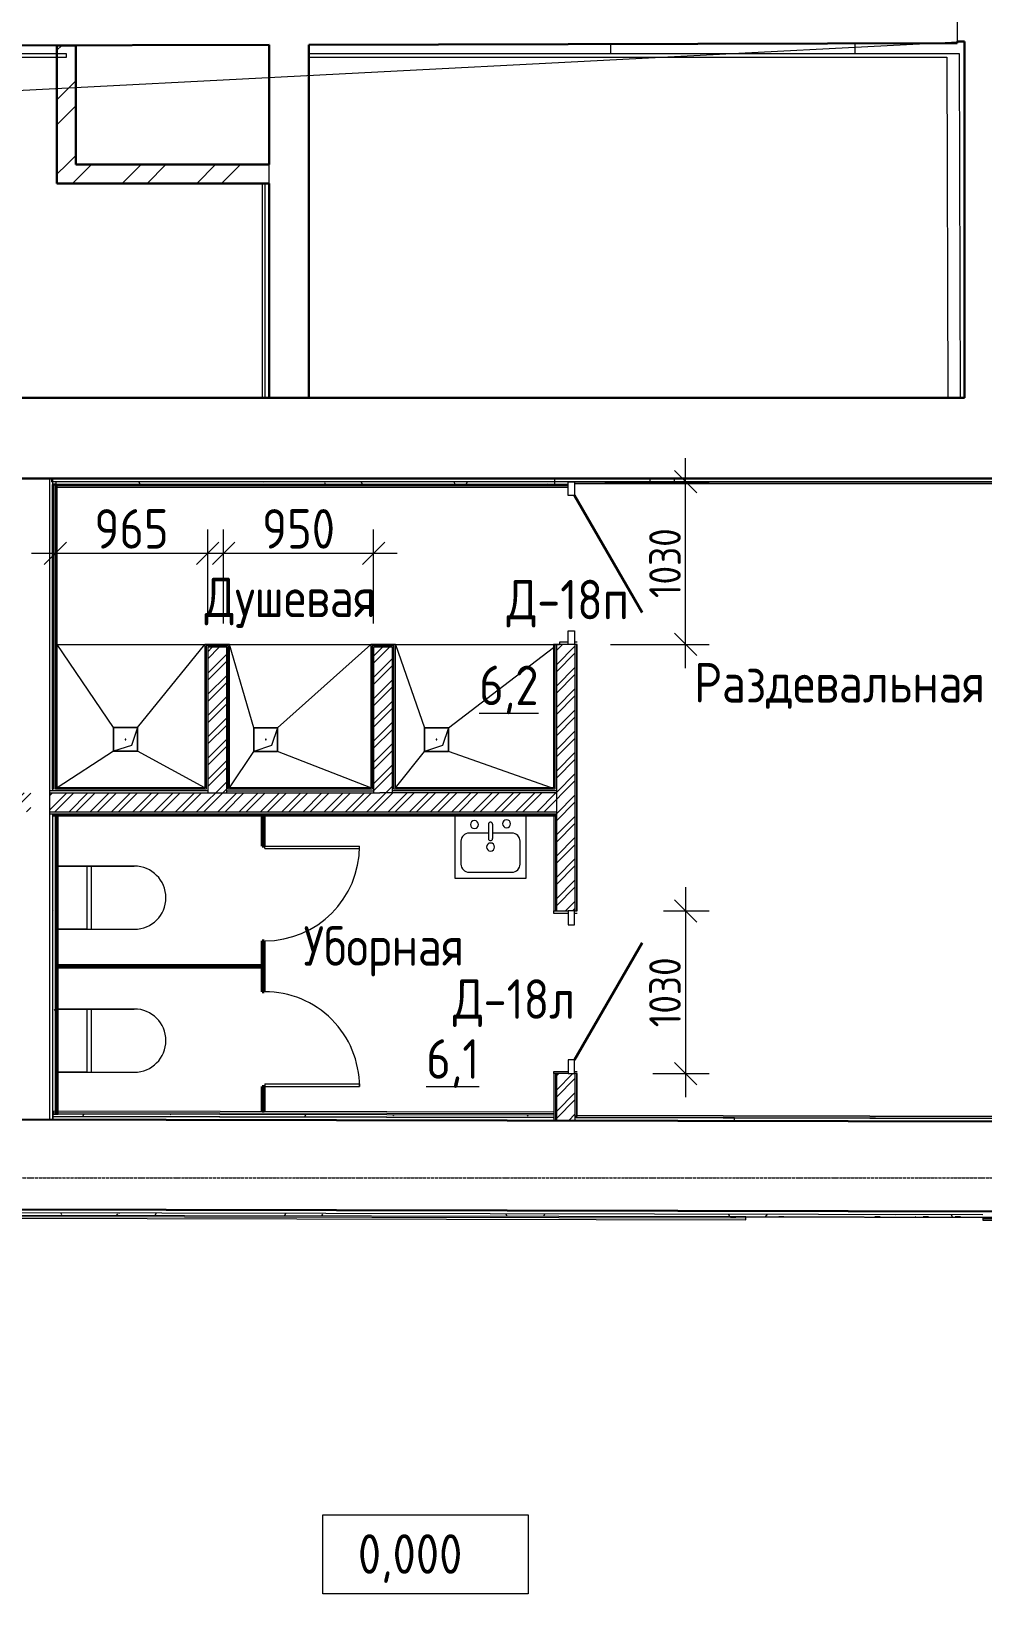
# Model space of a CAD drawing. Header units: millimetres. Extents: x -11345 to 411485, y -9810 to 73012.
# Drawn here: x 56379 to 62404, y 10311 to 20207 of the extents above; entities that cross this region are included whole.
import ezdxf

# ---------------------------------------------------------------- set-up
doc = ezdxf.new("R2010")
doc.units = ezdxf.units.MM
doc.linetypes.add('ADSK_Линия сетки', pattern=[25, 20, -2.5, 0, -2.5])
for name, color, linetype, lineweight in [('Аннотация', 7, 'Continuous', 18), ('Двери', 7, 'Continuous', 9), ('Двери открывание', 7, 'Continuous', 9), ('Марки дверей', 7, 'Continuous', 20), ('Марки помещений', 7, 'Continuous', 20), ('Обобщенные модели', 7, 'Continuous', 18), ('Оси', 253, 'Continuous', 9), ('Отметки', 7, 'Continuous', 9), ('Перекрытие', 7, 'Continuous', 9), ('Размеры', 7, 'Continuous', 5), ('Сантехника', 7, 'Continuous', 18), ('Стены внутренние', 7, 'Continuous', 18), ('Стены несущие', 7, 'Continuous', 30), ('Стены отделка', 7, 'Continuous', 30), ('Стены перегородки', 7, 'Continuous', 30), ('Стены штриховка', 7, 'Continuous', 9)]:
    doc.layers.add(name, color=color, linetype=linetype, lineweight=lineweight)
doc.layers.add('Линии', color=7, linetype='Continuous', lineweight=9, true_color=0x00a600)
doc.styles.add('GOST Common_2', font='GOST_Common.ttf', dxfattribs={"width": 0.9, "height": 250})
doc.styles.add('GOST Common_3', font='GOST_Common.ttf', dxfattribs={"width": 0.9, "height": 250})
doc.styles.add('GOST Common_7', font='GOST_Common.ttf', dxfattribs={"width": 0.9, "height": 200})
doc.dimstyles.new('ADSK_Основной_2_5_мм_Округление_до_1_мм', dxfattribs={"dimscale": 304.8, "dimtxt": 250, "dimasz": 0.463911, "dimexe": 0.492126, "dimexo": 0.492126, "dimgap": 0.098425, "dimtad": 1, "dimdec": 0, "dimdsep": 46, "dimtxsty": 'GOST Common_3', "dimblk1": 'OBLIQUE', "dimblk2": 'OBLIQUE', "dimsah": 1, "dimcen": 0.09, "dimdle": 0.492126, "dimazin": 2, "dimtfac": 1, "dimtdec": 0, "dimtix": 1, "dimtmove": 0, "dimatfit": 3, "dimfxl": 1, "dimtvp": 1, "dimtolj": 1, "dimtzin": 0, "dimlwd": 20, "dimlwe": 20, "dimarcsym": 2})
doc.dimstyles.new('ADSK_Основной_2_мм', dxfattribs={"dimscale": 304.8, "dimtxt": 201.142999, "dimasz": 0.463911, "dimexe": 0.492126, "dimexo": 0.492126, "dimgap": 0.098425, "dimtad": 1, "dimrnd": 0.01, "dimdsep": 46, "dimtxsty": 'GOST Common_7', "dimblk1": 'OBLIQUE', "dimblk2": 'OBLIQUE', "dimsah": 1, "dimcen": 0.09, "dimdle": 0.492126, "dimazin": 2, "dimtfac": 1, "dimtdec": 4, "dimtix": 1, "dimtmove": 0, "dimatfit": 3, "dimfxl": 1, "dimtvp": 1, "dimtolj": 1, "dimtzin": 0, "dimlwd": 20, "dimlwe": 20, "dimarcsym": 2})
pattern_1 = [(0, (32053.86, 0), (406.4, 101.6), [33.528, -271.272, 33.528, -271.272, -1625.6]), (0, (32053.86, 0), (406.4, 101.6), [-609.6, 33.528, -576.072, 33.528, -271.272, -711.2]), (0, (32053.86, 0), (406.4, 101.6), [-1524, 33.528, -169.672, 33.528, -474.472]), (120, (32206.26, 50.8), (-291.18818, 301.15272), [33.528, -271.272, 33.528, -271.272, -1625.6]), (120, (32206.26, 50.8), (-291.18818, 301.15272), [-609.6, 33.528, -576.072, 33.528, -271.272, -711.2]), (120, (32206.26, 50.8), (-291.18818, 301.15272), [-1524, 33.528, -169.672, 33.528, -474.472]), (240, (32257.06, 254), (-115.21182, -402.75272), [33.528, -271.272, 33.528, -271.272, -1625.6]), (240, (32257.06, 254), (-115.21182, -402.75272), [-609.6, 33.528, -576.072, 33.528, -271.272, -711.2]), (240, (32257.06, 254), (-115.21182, -402.75272), [-1524, 33.528, -169.672, 33.528, -474.472])]
pattern_2 = [(45, (32053.86, 0), (-235.7317, 235.7317), []), (45, (32211.02, 0), (-235.7317, 235.7317), [])]

# ---------------------------------------------------------------- blocks, each defined once
blk = doc.blocks.new('GM_Отверстие прямоугольное _в плите_ - Отверстие-1400855-План 1-го этажа')
at = {"layer": 'Обобщенные модели'}
for p, q in [((-75, -75), (-75, 75)), ((-75, 75), (75, 75)), ((75, 75), (-75, 75)), ((-75, 75), (-75, -75)), ((-75, -75), (-37.5, 37.5)), ((-37.5, 37.5), (75, 75)), ((75, 75), (75, -75)), ((75, -75), (75, 75)), ((75, -75), (-75, -75)), ((-75, -75), (75, -75))]:
    blk.add_line(p, q, dxfattribs=at)
for start, end in [(360, 180), (180, 360), (60, 165), (300, 360), (195, 270)]:
    blk.add_arc((0, 0), 2.5, start, end, dxfattribs=at)
blk = doc.blocks.new('131_Сантехническая перегородка_Дверь - СД-2-3905253-План 1-го этажа')
at = {"layer": 'Двери'}
for p, q in [((739, -8), (755, -8)), ((739, -8), (739, -608)), ((755, -8), (755, -608)), ((739, -608), (755, -608))]:
    blk.add_line(p, q, dxfattribs=at)
at = {"layer": 'Двери открывание'}
blk.add_arc((755, -8), 600, 180, 270, dxfattribs=at)
at = {"layer": 'Обобщенные модели', "lineweight": 40}
for p, q in [((155, 8), (0, 8)), ((0, 8), (0, -4)), ((155, -4), (155, 8)), ((755, 8), (755, -4)), ((0, -4), (155, -4))]:
    blk.add_line(p, q, dxfattribs=at)
blk.add_lwpolyline([(755, -4), (947.8, -4), (947.8, 8), (755, 8)], dxfattribs=at)
blk = doc.blocks.new('131_Сантехническая перегородка - СП-4-3858233-План 1-го этажа')
at = {"layer": 'Обобщенные модели', "lineweight": 40}
for p, q in [((1300, 8), (0, 8)), ((0, 8), (0, -4)), ((1300, -4), (1300, 8)), ((0, -4), (1300, -4))]:
    blk.add_line(p, q, dxfattribs=at)
blk = doc.blocks.new('АС_Дверь_Однопольная_Алюминиевая - 1030х2200 алюм ост с мат_плёнкой Д18п-3421869-План 1-го этажа')
at = {"layer": 'Двери'}
for p, q in [((-390, -17.5), (-303, -17.5)), ((-390, -57.5), (-390, -17.5)), ((-303, -57.5), (-390, -57.5)), ((-303, -17.5), (-303, -57.5)), ((553, -17.5), (640, -17.5)), ((553, -57.5), (553, -17.5)), ((640, -57.5), (553, -57.5)), ((640, -17.5), (640, -57.5))]:
    blk.add_line(p, q, dxfattribs=at)
at = {"layer": 'Двери', "lineweight": 30}
blk.add_line((553, -57.5), (-188.3, -485.5), dxfattribs=at)
blk = doc.blocks.new('АС_Дверь_Однопольная_Алюминиевая - 1030х2200 алюм ост с мат_плёнкой Д18л-3421863-План 1-го этажа')
at = {"layer": 'Двери'}
for p, q in [((-303, -17.5), (-390, -17.5)), ((-390, -17.5), (-390, -57.5)), ((-390, -57.5), (-303, -57.5)), ((-303, -57.5), (-303, -17.5)), ((640, -17.5), (553, -17.5)), ((553, -17.5), (553, -57.5)), ((553, -57.5), (640, -57.5)), ((640, -57.5), (640, -17.5))]:
    blk.add_line(p, q, dxfattribs=at)
at = {"layer": 'Двери', "lineweight": 30}
blk.add_line((-303, -57.5), (438.3, -485.5), dxfattribs=at)
blk = doc.blocks.new('131_Сантехническая перегородка_Дверь - СД-1-3905254-План 1-го этажа')
at = {"layer": 'Двери'}
for p, q in [((171, -8), (155, -8)), ((155, -8), (155, -608)), ((171, -8), (171, -608)), ((171, -608), (155, -608))]:
    blk.add_line(p, q, dxfattribs=at)
at = {"layer": 'Двери открывание'}
blk.add_arc((155, -8), 600, 270, 0, dxfattribs=at)
at = {"layer": 'Обобщенные модели', "lineweight": 40}
for p, q in [((155, 8), (0, 8)), ((0, 8), (0, -4)), ((155, -4), (155, 8)), ((910, 8), (755, 8)), ((755, 8), (755, -4)), ((910, -4), (910, 8)), ((0, -4), (155, -4)), ((755, -4), (910, -4))]:
    blk.add_line(p, q, dxfattribs=at)
blk = doc.blocks.new('Sink - Kitchen _11_ - 450 x 400mm-V12-План 1-го этажа')
at = {"layer": 'Сантехника'}
for p, q in [((-209.3, 198.4), (-209.3, -197.7)), ((-209.3, 198.4), (-209.3, -197.7)), ((240.7, -197.7), (240.7, 198.4)), ((240.7, -197.7), (240.7, 198.4)), ((3, 145.2), (3, 53.1)), ((28.4, 145.2), (28.4, 53.1)), ((-171.2, 37.2), (-171.2, -108.8)), ((3, 88), (-120.4, 88)), ((151.8, 88), (28.4, 88)), ((202.6, -108.8), (202.6, 37.2)), ((-209.3, -197.7), (240.7, -197.7)), ((-209.3, -197.7), (240.7, -197.7)), ((-120.4, -159.6), (151.8, -159.6))]:
    blk.add_line(p, q, dxfattribs=at)
for centre, radius, start, end in [((-85.9, 142.1), 25.4, 360, 180), ((-85.9, 142.1), 25.4, 180, 0), ((15.7, 145.2), 12.7, 360, 180), ((117.3, 147.3), 25.4, 360, 180), ((117.3, 147.3), 25.4, 180, 0), ((-120.4, 37.2), 50.8, 90, 180), ((15.7, 0), 25.4, 360, 180), ((15.7, 0), 25.4, 180, 0), ((15.7, 53.1), 12.7, 180, 0), ((151.8, 37.2), 50.8, 360, 90), ((-120.4, -108.8), 50.8, 180, 270), ((151.8, -108.8), 50.8, 270, 0)]:
    blk.add_arc(centre, radius, start, end, dxfattribs=at)
blk = doc.blocks.new('SND_2D_Унитаз1 - 700x400-V13-План 1-го этажа')
at = {"layer": 'Сантехника'}
for p, q in [((-200, 162), (-200, -320)), ((-200, -20), (-200, 162)), ((200, -320), (200, 162)), ((200, 162), (200, -20)), ((-200, -20), (-200, -320)), ((200, -20), (-200, -20)), ((-200, -50), (200, -50)), ((200, -20), (200, -320))]:
    blk.add_line(p, q, dxfattribs=at)
blk.add_arc((0, -320), 200, 180, 360, dxfattribs=at)
blk.add_arc((0, -320), 200, 180, 360, dxfattribs=at)
blk = doc.blocks.new('Высотные отметки - Рамка-12095-План 1-го этажа')
at = {"layer": 'Аннотация', "lineweight": 20}
for p, q in [((-6.5, 0), (-6.5, 5)), ((-6.5, 5), (6.5, 5)), ((6.5, 5), (6.5, 0)), ((6.5, 0), (-6.5, 0))]:
    blk.add_line(p, q, dxfattribs=at)
blk = doc.blocks.new('_Oblique')
at = {"color": 0, "linetype": 'ByBlock', "lineweight": -2}
blk.add_line((-0.5, -0.5), (0.5, 0.5), dxfattribs=at)
blk = doc.blocks.new('DIMBLOCK61-План 1-го этажа')
at = {"layer": 'Defpoints', "color": 0, "transparency": 16777216}
for p in [(60233.4, 14635.4), (60165.6, 13605.4), (60521.8, 13605.4)]:
    blk.add_point(p, dxfattribs=at)
at = {"layer": 'Размеры', "color": 0, "transparency": 16777216}
for p, q in [((60521.8, 14785.4), (60521.8, 13455.4)), ((60383.4, 14635.4), (60671.8, 14635.4)), ((60315.6, 13605.4), (60671.8, 13605.4))]:
    blk.add_line(p, q, dxfattribs=at)
at = {"layer": 'Размеры', "color": 0, "transparency": 16777216, "xscale": 141.4, "yscale": 141.4, "zscale": 141.4}
for p, rotation in [((60521.8, 14635.4), 90), ((60521.8, 13605.4), 270)]:
    blk.add_blockref('_Oblique', p, dxfattribs=dict(at, rotation=rotation))
at = {"layer": 'Размеры', "color": 0, "lineweight": 20, "transparency": 16777216, "insert": (60391.8, 14120.4), "char_height": 200, "width": 560.473, "attachment_point": 5, "rotation": 90, "style": 'GOST Common_7'}
blk.add_mtext('\\A1;1030', dxfattribs=at)
blk = doc.blocks.new('DIMBLOCK62-План 1-го этажа')
at = {"layer": 'Defpoints', "color": 0, "transparency": 16777216}
for p in [(59861.9, 17353.5), (60521.8, 17353.5), (59895.8, 16323.5)]:
    blk.add_point(p, dxfattribs=at)
at = {"layer": 'Размеры', "color": 0, "transparency": 16777216}
for p, q in [((60521.8, 16173.5), (60521.8, 17503.5)), ((60011.9, 17353.5), (60671.8, 17353.5)), ((60045.8, 16323.5), (60671.8, 16323.5))]:
    blk.add_line(p, q, dxfattribs=at)
at = {"layer": 'Размеры', "color": 0, "transparency": 16777216, "xscale": 141.4, "yscale": 141.4, "zscale": 141.4}
for p, rotation in [((60521.8, 17353.5), 90), ((60521.8, 16323.5), 270)]:
    blk.add_blockref('_Oblique', p, dxfattribs=dict(at, rotation=rotation))
at = {"layer": 'Размеры', "color": 0, "lineweight": 20, "transparency": 16777216, "insert": (60391.8, 16838.5), "char_height": 200, "width": 560.473, "attachment_point": 5, "rotation": 90, "style": 'GOST Common_7'}
blk.add_mtext('\\A1;1030', dxfattribs=at)
blk = doc.blocks.new('DIMBLOCK108-План 1-го этажа')
at = {"layer": 'Defpoints', "color": 0, "transparency": 16777216}
for p in [(58546.4, 16900.6), (57596.4, 16305.5), (58546.4, 16305.5)]:
    blk.add_point(p, dxfattribs=at)
at = {"layer": 'Размеры', "color": 0, "transparency": 16777216}
for p, q in [((57596.4, 16455.5), (57596.4, 17050.6)), ((58546.4, 16455.5), (58546.4, 17050.6)), ((57446.4, 16900.6), (58696.4, 16900.6))]:
    blk.add_line(p, q, dxfattribs=at)
at = {"layer": 'Размеры', "color": 0, "transparency": 16777216, "xscale": 141.4, "yscale": 141.4, "zscale": 141.4, "rotation": 180}
blk.add_blockref('_Oblique', (57596.4, 16900.6), dxfattribs=at)
at = {"layer": 'Размеры', "color": 0, "transparency": 16777216, "xscale": 141.4, "yscale": 141.4, "zscale": 141.4}
blk.add_blockref('_Oblique', (58546.4, 16900.6), dxfattribs=at)
at = {"layer": 'Размеры', "color": 0, "lineweight": 20, "transparency": 16777216, "insert": (58071.4, 17055.6), "char_height": 250, "width": 567.632, "attachment_point": 5, "style": 'GOST Common_3'}
blk.add_mtext('\\A1;950', dxfattribs=at)
blk = doc.blocks.new('DIMBLOCK109-План 1-го этажа')
at = {"layer": 'Defpoints', "color": 0, "transparency": 16777216}
for p in [(57496.4, 16900.6), (56531.4, 16323.5), (57496.4, 16305.5)]:
    blk.add_point(p, dxfattribs=at)
at = {"layer": 'Размеры', "color": 0, "transparency": 16777216}
for p, q in [((56531.4, 16473.5), (56531.4, 17050.6)), ((57496.4, 16455.5), (57496.4, 17050.6)), ((56381.4, 16900.6), (57646.4, 16900.6))]:
    blk.add_line(p, q, dxfattribs=at)
at = {"layer": 'Размеры', "color": 0, "transparency": 16777216, "xscale": 141.4, "yscale": 141.4, "zscale": 141.4, "rotation": 180}
blk.add_blockref('_Oblique', (56531.4, 16900.6), dxfattribs=at)
at = {"layer": 'Размеры', "color": 0, "transparency": 16777216, "xscale": 141.4, "yscale": 141.4, "zscale": 141.4}
blk.add_blockref('_Oblique', (57496.4, 16900.6), dxfattribs=at)
at = {"layer": 'Размеры', "color": 0, "lineweight": 20, "transparency": 16777216, "insert": (57013.9, 17055.6), "char_height": 250, "width": 567.632, "attachment_point": 5, "style": 'GOST Common_3'}
blk.add_mtext('\\A1;965', dxfattribs=at)
blk = doc.blocks.new('оси')
at = {"layer": 'Оси', "linetype": 'ADSK_Линия сетки'}
blk.add_line((-5146.135, 15100), (62505.288, 15100), dxfattribs=at)

msp = doc.modelspace()

# ---------------------------------------------------------------- hatches: boundary and pattern name
at = {"layer": 'Стены внутренние', "lineweight": 9}
h = msp.add_hatch(dxfattribs=at)
h.set_pattern_fill('FP_28', color=256, style=0, pattern_type=2)
h.set_pattern_definition(pattern_2)
h.paths.add_polyline_path([(56661.00542, 19363.45118), (56661.00542, 20117.50151), (56541.00542, 20117.20925), (56541.00542, 19363.45118)])
h = msp.add_hatch(dxfattribs=at)
h.set_pattern_fill('FP_28', color=256, style=0, pattern_type=2)
h.set_pattern_definition(pattern_2)
h.paths.add_polyline_path([(57841.00542, 19243.45118), (57886.36393, 19243.45118), (57886.36393, 19363.45118), (56541.00542, 19363.45118), (56541.00542, 19243.45118)])
h = msp.add_hatch(dxfattribs=at)
h.set_pattern_fill('FP_12', color=256, style=0, pattern_type=2)
h.set_pattern_definition(pattern_1)
h.paths.add_polyline_path([(58039.78931, 17339.45092), (59689.86393, 17339.45092), (59689.86393, 17354.45092), (56533.86393, 17354.45092), (56533.86393, 17339.45092), (57861.00542, 17339.45092)])
h = msp.add_hatch(dxfattribs=at)
h.set_pattern_fill('FP_12', color=256, style=0, pattern_type=2)
h.set_pattern_definition(pattern_1)
h.paths.add_polyline_path([(56516.36393, 13348.82736), (56516.52603, 13348.82736), (56516.56265, 13366.827), (56531.36393, 13366.827), (56531.36393, 15231.95092), (56516.36393, 15231.95092), (56516.36393, 13351.38389)])
h = msp.add_hatch(dxfattribs=at)
h.set_pattern_fill('FP_12', color=256, style=0, pattern_type=2)
h.set_pattern_definition(pattern_1)
h.paths.add_polyline_path([(59683.86393, 13327.38395), (59683.86393, 13342.38398), (56516.52603, 13348.82703), (56516.49552, 13333.82938), (58074.38166, 13330.65798)])
h = msp.add_hatch(dxfattribs=at)
h.set_pattern_fill('FP_12', color=256, style=0, pattern_type=2)
h.set_pattern_definition(pattern_1)
h.paths.add_polyline_path([(60903.85421, 12699.90093), (60903.88473, 12714.9009), (55073.10818, 12726.76197), (52063.59396, 12726.76197), (52063.57591, 12717.88398), (60150.96126, 12701.43248)])
h.paths.add_polyline_path([(52063.59396, 12726.76197), (55072.10818, 12726.764), (52063.60642, 12732.88395)])
h = msp.add_hatch(dxfattribs=at)
h.set_pattern_fill('FP_12', color=256, style=0, pattern_type=2)
h.set_pattern_definition(pattern_1)
h.paths.add_polyline_path([(62403.8328, 12696.84961), (62403.85111, 12697.90093), (62403.85111, 12711.84964), (60903.88473, 12714.9009), (60903.88473, 12699.90093), (61887.03104, 12697.90093)])
at = {"layer": 'Стены штриховка'}
h = msp.add_hatch(dxfattribs=at)
h.set_pattern_fill('ANSI32', color=256, scale=10)
h.paths.add_polyline_path([(54339.36393, 16305.50447), (54219.36393, 16305.50447), (54219.36393, 15383.95092), (54339.36393, 15383.95092)])
h.paths.add_polyline_path([(55409.36393, 16305.50447), (55289.36393, 16305.50447), (55289.36393, 15383.95092), (55329.36393, 15383.95092), (55409.36393, 15383.95092)])
h.paths.add_polyline_path([(53157.56929, 16304.45092), (53037.56929, 16304.45092), (53037.56929, 14489.45092), (53082.56929, 14489.45092), (53157.56929, 14489.45092), (53157.56929, 15246.95092)])
h.paths.add_polyline_path([(53157.56929, 13459.45092), (53037.56929, 13459.45092), (53037.56929, 13320.90392), (53157.56929, 13320.65981)])
h.paths.add_polyline_path([(56376.36393, 15383.95092), (55329.36393, 15383.95092), (54279.36393, 15383.95092), (53162.56929, 15383.95092), (53162.56929, 15263.95092), (56376.36393, 15263.95092)])
h.paths.add_polyline_path([(59703.86393, 15383.95092), (58586.36393, 15383.95092), (57536.36393, 15383.95092), (56496.36393, 15383.95092), (56496.36393, 15263.95092), (59703.86393, 15263.95092)])
h.paths.add_polyline_path([(57616.36393, 16305.50447), (57496.36393, 16305.50447), (57496.36393, 15383.95092), (57536.36393, 15383.95092), (57616.36393, 15383.95092)])
h.paths.add_polyline_path([(58666.36393, 16305.50447), (58546.36393, 16305.50447), (58546.36393, 15383.95092), (58586.36393, 15383.95092), (58666.36393, 15383.95092)])
h.paths.add_polyline_path([(59703.86393, 15383.95092), (59703.86393, 15259.95092), (59703.86393, 14635.35477), (59823.86393, 14635.35477), (59823.86393, 16304.45092), (59822.96563, 16323.50447), (59778.86393, 16323.50447), (59703.86393, 16323.50447)])
h.paths.add_polyline_path([(59703.86393, 13307.34322), (59823.86393, 13307.09911), (59823.86393, 13605.35477), (59778.86393, 13605.35477), (59703.86393, 13605.35477)])

# ---------------------------------------------------------------- linework, layer by layer
at = {"layer": 'Линии', "color": 8, "true_color": 0x6e6e6e}
msp.add_line((51964.32381, 19610), (62288.86393, 20141.31798), dxfattribs=at)
at = {"layer": 'Перекрытие'}
for p, q in [((60046.18146, 20125.74628), (60046.18146, 20063.45118)), ((61596.18146, 20063.45118), (61596.18146, 20129.52138)), ((59694.86393, 17338.50447), (59778.86393, 17338.50447)), ((59778.86393, 16338.50447), (59723.86393, 16338.50447)), ((59723.86393, 16338.50447), (59723.86393, 16323.50447)), ((59835.86393, 16338.50447), (59818.86393, 16338.50447)), ((56900.61785, 15796.95092), (56543.36393, 16323.50447)), ((56543.36393, 16323.50447), (57478.36393, 16323.50447)), ((57050.61785, 15796.95092), (57478.36393, 16323.50447)), ((57614.36393, 16323.50447), (58528.36393, 16323.50447)), ((57788.6012, 15796.25804), (57634.36393, 16323.50447)), ((57938.6012, 15796.25804), (58528.36393, 16323.50447)), ((58664.36393, 16323.50447), (59723.86393, 16323.50447)), ((58684.36393, 16323.50447), (58869.9757, 15796.06888)), ((59019.9757, 15796.06888), (59685.86393, 16304.45092)), ((56900.61785, 15646.95092), (56543.36393, 15414.95092)), ((57478.36393, 15414.95092), (57050.61785, 15646.95092)), ((57634.36393, 15414.95092), (57788.6012, 15646.25804)), ((58528.36393, 15414.95092), (57938.6012, 15646.25804)), ((58684.36393, 15414.95092), (58869.9757, 15646.06888)), ((59673.00454, 15414.95092), (59019.9757, 15646.06888)), ((59688.86393, 14618.90184), (59688.86393, 14635.35477)), ((59778.86393, 14618.90184), (59688.86393, 14618.90184)), ((59835.86393, 14618.90184), (59818.86393, 14618.90184)), ((59688.86393, 13605.35477), (59688.86393, 13618.90184)), ((59688.86393, 13618.90184), (59778.86393, 13618.90184)), ((59818.86393, 13618.90184), (59835.86393, 13618.90184))]:
    msp.add_line(p, q, dxfattribs=at)
at = {"layer": 'Стены несущие'}
for p, q in [((52883.43012, 20108.30104), (57886.36393, 20120.48594)), ((56661.00542, 20117.50151), (56541.00542, 20117.50151)), ((56541.00542, 20117.50151), (56541.00542, 19243.45118)), ((56661.00542, 19363.45118), (56661.00542, 20117.50151)), ((57886.36393, 20120.48594), (57886.36393, 19363.45118)), ((58136.36393, 20121.09482), (62241.8339, 20131.0939)), ((58136.36393, 17884.45092), (58136.36393, 20121.09482)), ((62241.809, 20141.31798), (62288.86393, 20141.31798)), ((62241.8339, 20131.0939), (62241.809, 20141.31798)), ((62288.86393, 20141.31798), (62288.86393, 17884.45092)), ((57886.36393, 19363.45118), (56661.00542, 19363.45118)), ((56541.00542, 19243.45118), (57886.36393, 19243.45118)), ((57886.36393, 19243.45118), (57886.36393, 17884.45092)), ((62288.86393, 17884.45092), (50416.26079, 17884.45092)), ((49866.26079, 17374.45092), (62798.86393, 17374.45092)), ((56516.36393, 17336.95092), (56516.36393, 15405.95092)), ((56531.36393, 17336.95092), (56516.36393, 17336.95092)), ((56531.36393, 15405.95092), (56531.36393, 17336.95092)), ((64905.07664, 13296.76282), (48064.81488, 13331.01958)), ((48065.00278, 12761.01802), (64903.91714, 12726.764))]:
    msp.add_line(p, q, dxfattribs=at)
at = {"layer": 'Стены отделка', "lineweight": 9}
for p, q in [((56601.00542, 20063.45118), (52883.43012, 20063.45118)), ((52883.43012, 20043.45118), (56601.00542, 20043.45118)), ((56601.00542, 20043.45118), (56601.00542, 20063.45118)), ((62255.92518, 20063.45118), (58136.36393, 20063.45118)), ((58136.36393, 20043.45118), (62175.99062, 20043.45118)), ((62175.99062, 20043.45118), (62183.10162, 17884.45092)), ((62263.10206, 17884.45092), (62255.92518, 20063.45118)), ((57841.00542, 19243.45118), (57841.00542, 17884.45092)), ((57861.00542, 17884.45092), (57861.00542, 19243.45118)), ((56506.36393, 17374.45092), (56506.36393, 17354.45092)), ((64523.86393, 17354.45092), (56506.36393, 17354.45092)), ((56516.36393, 15396.95092), (56516.36393, 17374.45092)), ((56543.36393, 17336.95092), (56531.36393, 17336.95092)), ((56533.86393, 17354.45092), (56533.86393, 17319.45092)), ((56533.86393, 17319.45092), (59778.86393, 17319.45092)), ((56543.36393, 15414.95092), (56543.36393, 17336.95092)), ((59694.86393, 17338.50447), (59694.86393, 17373.50447)), ((59818.86393, 17342.45092), (64511.86393, 17342.45092)), ((60298.86393, 17354.45092), (60298.86393, 17374.45092)), ((60448.86393, 17374.45092), (60448.86393, 17354.45092)), ((57634.36393, 16323.50447), (57478.36393, 16323.50447)), ((57478.36393, 16323.50447), (57478.36393, 15414.95092)), ((57616.36393, 16305.50447), (57496.36393, 16305.50447)), ((57496.36393, 16305.50447), (57496.36393, 15383.95092)), ((57616.36393, 15383.95092), (57616.36393, 16305.50447)), ((57634.36393, 15414.95092), (57634.36393, 16323.50447)), ((58684.36393, 16323.50447), (58528.36393, 16323.50447)), ((58528.36393, 16323.50447), (58528.36393, 15414.95092)), ((58666.36393, 16305.50447), (58546.36393, 16305.50447)), ((58546.36393, 16305.50447), (58546.36393, 15383.95092)), ((58666.36393, 15383.95092), (58666.36393, 16305.50447)), ((58684.36393, 15414.95092), (58684.36393, 16323.50447)), ((59778.86393, 16323.50447), (59685.86393, 16323.50447)), ((59685.86393, 16323.50447), (59685.86393, 15414.95092)), ((59835.86393, 16323.50447), (59818.86393, 16323.50447)), ((59835.86393, 14635.35477), (59835.86393, 16323.50447)), ((57496.36393, 15396.95092), (56496.36393, 15396.95092)), ((57478.36393, 15414.95092), (56531.36393, 15414.95092)), ((57616.36393, 15396.95092), (58546.36393, 15396.95092)), ((58528.36393, 15414.95092), (57634.36393, 15414.95092)), ((59703.86393, 15396.95092), (58666.36393, 15396.95092)), ((59685.86393, 15414.95092), (58684.36393, 15414.95092)), ((56496.36393, 15250.95092), (59703.86393, 15250.95092)), ((56516.36393, 13314.11208), (56516.36393, 15250.95092)), ((57841.36393, 15235.95092), (57841.36393, 15250.95092)), ((57841.36393, 15235.95092), (56516.36393, 15235.95092)), ((56549.36393, 13348.82736), (56549.36393, 15235.95092)), ((57841.36393, 15238.95092), (59697.86393, 15238.95092)), ((59688.86393, 15238.95092), (59688.86393, 14635.35477)), ((59688.86393, 14635.35477), (59778.86393, 14635.35477)), ((59818.86393, 14635.35477), (59835.86393, 14635.35477)), ((59778.86393, 13605.35477), (59688.86393, 13605.35477)), ((59688.86393, 13605.35477), (59688.86393, 13307.37373)), ((59835.86393, 13605.35477), (59818.86393, 13605.35477)), ((59835.86393, 13333.08696), (59835.86393, 13605.35477)), ((56516.56265, 13366.827), (56516.49552, 13333.82706)), ((59688.86393, 13360.37384), (56516.56265, 13366.827)), ((56496.36393, 13314.11208), (56516.36393, 13314.11208)), ((56515.35753, 13333.82938), (56515.31685, 13313.82942)), ((59688.86393, 13327.37378), (56515.35753, 13333.82938)), ((56516.36393, 13348.82736), (56549.36393, 13348.82736)), ((56516.49552, 13333.82706), (59683.86471, 13327.38394)), ((59823.86393, 13307.09911), (59823.86393, 13333.08696)), ((59823.86393, 13333.08696), (59835.86393, 13333.08696)), ((60831.48659, 13325.04943), (59823.86393, 13327.09916)), ((59829.87613, 13339.08695), (59829.85172, 13327.08698)), ((59829.85172, 13327.08698), (64467.85172, 13317.65227)), ((64511.86393, 13329.56277), (59829.87613, 13339.08695)), ((60831.44591, 13305.04947), (60831.48659, 13325.04943)), ((60831.44591, 13305.04947), (64473.85639, 13297.64002)), ((64523.86393, 13317.53833), (60831.48659, 13325.04943)), ((52063.53522, 12697.88402), (60903.81353, 12679.90097)), ((62403.88162, 12711.84958), (52063.60642, 12732.88395)), ((60903.81353, 12679.90097), (60903.85015, 12697.90093)), ((60903.85015, 12697.90093), (62403.84704, 12694.84961)), ((62403.84704, 12694.84961), (62403.81043, 12676.84965)), ((62403.81043, 12676.84965), (64904.82947, 12671.76203))]:
    msp.add_line(p, q, dxfattribs=at)
at = {"layer": 'Стены перегородки', "lineweight": 18}
for p, q in [((56496.36393, 13314.11208), (56496.36393, 17374.45092)), ((56376.36393, 13314.11208), (56496.36393, 13314.11208))]:
    msp.add_line(p, q, dxfattribs=at)
at = {"layer": 'Стены штриховка'}
for p, q in [((62241.22502, 20381.09316), (62241.809, 20141.31798)), ((57886.36393, 19243.45118), (57886.36393, 19363.45118)), ((56533.86393, 17339.45092), (59694.86393, 17339.45092)), ((56533.86393, 17330.45092), (59778.86393, 17330.45092)), ((56537.36393, 15414.95092), (56537.36393, 17336.95092)), ((59818.86393, 17344.45092), (64513.86393, 17344.45092)), ((57625.36393, 16314.50447), (57487.36393, 16314.50447)), ((57487.36393, 16314.50447), (57487.36393, 15405.95092)), ((57625.36393, 15405.95092), (57625.36393, 16314.50447)), ((58675.36393, 16314.50447), (58537.36393, 16314.50447)), ((58537.36393, 16314.50447), (58537.36393, 15405.95092)), ((58675.36393, 15405.95092), (58675.36393, 16314.50447)), ((59694.86393, 16323.50447), (59694.86393, 15405.95092)), ((59703.86393, 16323.50447), (59703.86393, 15383.95092)), ((59823.86393, 14635.35477), (59823.86393, 16323.50447)), ((59833.86393, 14635.35477), (59833.86393, 16323.50447)), ((56496.36393, 15383.95092), (57536.36393, 15383.95092)), ((57487.36393, 15405.95092), (56531.36393, 15405.95092)), ((57536.36393, 15383.95092), (58586.36393, 15383.95092)), ((58537.36393, 15405.95092), (57625.36393, 15405.95092)), ((59703.86393, 15383.95092), (58586.36393, 15383.95092)), ((59694.86393, 15405.95092), (58675.36393, 15405.95092)), ((59703.86393, 15383.95092), (59703.86393, 15259.95092)), ((56496.36393, 15263.95092), (59703.86393, 15263.95092)), ((56516.36393, 15244.95092), (57841.36393, 15244.95092)), ((59697.86393, 15244.95092), (57841.36393, 15244.95092)), ((59697.86393, 15250.95092), (59697.86393, 14635.35477)), ((59703.86393, 15259.95092), (59703.86393, 14635.35477)), ((56531.36393, 13348.82736), (56531.36393, 15235.95092)), ((56540.36393, 13348.82736), (56540.36393, 15235.95092)), ((59697.86393, 13605.35477), (59697.86393, 13307.35543)), ((59703.86393, 13605.35477), (59703.86393, 13307.34322)), ((59823.86393, 13333.08696), (59823.86393, 13605.35477)), ((59833.86393, 13333.08696), (59833.86393, 13605.35477)), ((59688.86393, 13342.37381), (56516.52603, 13348.82703)), ((59688.86393, 13351.37382), (56516.54434, 13357.82701)), ((64513.86393, 13327.55869), (59829.87206, 13337.08695)), ((52063.5576, 12708.884), (60903.83591, 12690.90095)), ((52063.57591, 12717.88398), (60903.85421, 12699.90093)), ((60903.85015, 12697.90093), (60903.85421, 12699.90093)), ((60903.85421, 12699.90093), (62403.85111, 12696.84961)), ((62403.8328, 12687.84963), (64904.85185, 12682.76201)), ((62403.85111, 12696.84961), (62403.84704, 12694.84961)), ((62403.85111, 12696.84961), (62403.85111, 12696.84961)), ((62403.85111, 12696.84961), (64904.87016, 12691.76199))]:
    msp.add_line(p, q, dxfattribs=at)

# ---------------------------------------------------------------- block references
msp.add_blockref('оси', (25553.42928, -2155))
at = {"layer": 'Двери', "rotation": 90}
for name, p in [('АС_Дверь_Однопольная_Алюминиевая - 1030х2200 алюм ост с мат_плёнкой Д18п-3421869-План 1-го этажа', (59761.36393, 16713.50447)), ('АС_Дверь_Однопольная_Алюминиевая - 1030х2200 алюм ост с мат_плёнкой Д18л-3421863-План 1-го этажа', (59761.36393, 13995.35477))]:
    msp.add_blockref(name, p, dxfattribs=at)
at = {"layer": 'Обобщенные модели'}
for name, p, rotation in [('GM_Отверстие прямоугольное _в плите_ - Отверстие-1400855-План 1-го этажа', (56975.61785, 15721.95092), 180), ('GM_Отверстие прямоугольное _в плите_ - Отверстие-1400855-План 1-го этажа', (57863.6012, 15721.25804), 180), ('GM_Отверстие прямоугольное _в плите_ - Отверстие-1400855-План 1-го этажа', (58944.9757, 15721.06888), 180), ('131_Сантехническая перегородка_Дверь - СД-2-3905253-План 1-го этажа', (57849.36393, 14291.10765), 89.99999999997657), ('131_Сантехническая перегородка_Дверь - СД-1-3905254-План 1-го этажа', (57849.36393, 13369.10765), 89.99999999997657)]:
    msp.add_blockref(name, p, dxfattribs=dict(at, rotation=rotation))
msp.add_blockref('131_Сантехническая перегородка - СП-4-3858233-План 1-го этажа', (56553.36393, 14283.10765), dxfattribs=at)
at = {"layer": 'Отметки', "lineweight": 20, "xscale": 99.99999999999993, "yscale": 99.99999999999993, "zscale": 99.99999999999993}
msp.add_blockref('Высотные отметки - Рамка-12095-План 1-го этажа', (58875.66863, 10311.03182), dxfattribs=at)
at = {"layer": 'Сантехника'}
msp.add_blockref('Sink - Kitchen _11_ - 450 x 400mm-V12-План 1-го этажа', (59271.27469, 15040.50552), dxfattribs=at)
at = {"layer": 'Сантехника', "rotation": 89.99999999999889}
for p in [(56711.36393, 14719.45092), (56711.36393, 13814.45092)]:
    msp.add_blockref('SND_2D_Унитаз1 - 700x400-V13-План 1-го этажа', p, dxfattribs=at)

# ---------------------------------------------------------------- texts
at = {"layer": 'Марки дверей', "lineweight": 9, "char_height": 250, "width": 803.7, "attachment_point": 5, "line_spacing_factor": 1.022766, "style": 'GOST Common_2'}
for s, insert in [('\\pxqc,t1.8,3.6,5.4,7.2,9,10.8,12.6,14.4,16.2,18,19.8,21.6,23.4,25.2,27,28.8,30.6,32.4,34.2,36,37.8,39.6,41.4,43.2,45,46.8,48.6,50.4,52.2,54,55.8,57.6;{Д-18п}', (59776.34752, 16581.81059)), ('\\pxqc,t1.8,3.6,5.4,7.2,9,10.8,12.6,14.4,16.2,18,19.8,21.6,23.4,25.2,27,28.8,30.6,32.4,34.2,36,37.8,39.6,41.4,43.2,45,46.8,48.6,50.4,52.2,54,55.8,57.6;{Д-18л}', (59435.76789, 14051.68744))]:
    msp.add_mtext(s, dxfattribs=dict(at, insert=insert))
at = {"layer": 'Марки помещений', "lineweight": 9, "char_height": 250, "attachment_point": 5, "line_spacing_factor": 1.022766, "style": 'GOST Common_2'}
for s, insert, width in [('\\pxqc,t1.8,3.6,5.4,7.2,9,10.8,12.6,14.4,16.2,18,19.8,21.6,23.4,25.2,27,28.8,30.6,32.4,34.2,36,37.8,39.6,41.4,43.2,45,46.8,48.6,50.4,52.2,54,55.8,57.6;{Душевая}', (58019.15193, 16587.53995), 1232.1), ('\\pxqc,t1.8,3.6,5.4,7.2,9,10.8,12.6,14.4,16.2,18,19.8,21.6,23.4,25.2,27,28.8,30.6,32.4,34.2,36,37.8,39.6,41.4,43.2,45,46.8,48.6,50.4,52.2,54,55.8,57.6;{\\L6,2}', (59403.01474, 16035.09215), 405), ('\\pxqc,t1.8,3.6,5.4,7.2,9,10.8,12.6,14.4,16.2,18,19.8,21.6,23.4,25.2,27,28.8,30.6,32.4,34.2,36,37.8,39.6,41.4,43.2,45,46.8,48.6,50.4,52.2,54,55.8,57.6;{Раздевальная Тип 1}', (61942.70325, 16060.73509), 2762.1), ('\\pxqc,t1.8,3.6,5.4,7.2,9,10.8,12.6,14.4,16.2,18,19.8,21.6,23.4,25.2,27,28.8,30.6,32.4,34.2,36,37.8,39.6,41.4,43.2,45,46.8,48.6,50.4,52.2,54,55.8,57.6;{Уборная}', (58611.28516, 14379.81319), 1167.3), ('\\pxqc,t1.8,3.6,5.4,7.2,9,10.8,12.6,14.4,16.2,18,19.8,21.6,23.4,25.2,27,28.8,30.6,32.4,34.2,36,37.8,39.6,41.4,43.2,45,46.8,48.6,50.4,52.2,54,55.8,57.6;{\\L6,1}', (59048.0305, 13668.74508), 357.3)]:
    msp.add_mtext(s, dxfattribs=dict(at, insert=insert, width=width))
at = {"layer": 'Отметки', "lineweight": 20, "insert": (58446.99256, 10687.7389), "char_height": 250, "width": 1028.8225687, "attachment_point": 1, "line_spacing_factor": 1.022761, "style": 'GOST Common_3'}
msp.add_mtext('0,000', dxfattribs=at)

# ---------------------------------------------------------------- dimensions: what is measured, and where the dimension line sits
at = {"layer": 'Размеры', "lineweight": 20}
for base, p1, p2, override, picture, middle in [((60521.7513, 17353.50447), (59895.79153, 16323.50447), (59861.9232, 17353.50447), {"dimpost": '<>', "dimfxl": 1030.556677, "dimlwd": 65535, "dimlwe": 65535}, 'DIMBLOCK62-План 1-го этажа', (60391.7513, 16838.50447)), ((60521.7513, 13605.35477), (60233.37124, 14635.35477), (60165.58051, 13605.35477), {"dimpost": '<>', "dimfxl": 1032.228455, "dimlwd": 65535, "dimlwe": 65535}, 'DIMBLOCK61-План 1-го этажа', (60391.7513, 14120.35477))]:
    dim = msp.add_linear_dim(base=base, p1=p1, p2=p2, angle=90, dimstyle='ADSK_Основной_2_мм', override=override, dxfattribs=at)
    dim.commit()
    dim.dimension.update_dxf_attribs({"geometry": picture, "text_midpoint": middle})
for base, p1, p2, override, picture, middle in [((57496.36393, 16900.59351), (56531.36393, 16323.50447), (57496.36393, 16305.50447), {"dimpost": '<>', "dimfxl": 965.167861, "dimlwd": 65535, "dimlwe": 65535}, 'DIMBLOCK109-План 1-го этажа', (57013.86393, 17055.59351)), ((58546.36393, 16900.59351), (57596.36393, 16305.50447), (58546.36393, 16305.50447), {"dimpost": '<>', "dimfxl": 950, "dimlwd": 65535, "dimlwe": 65535}, 'DIMBLOCK108-План 1-го этажа', (58071.36393, 17055.59351))]:
    dim = msp.add_linear_dim(base=base, p1=p1, p2=p2, dimstyle='ADSK_Основной_2_5_мм_Округление_до_1_мм', override=override, dxfattribs=at)
    dim.commit()
    dim.dimension.update_dxf_attribs({"geometry": picture, "text_midpoint": middle})

doc.saveas('drawing.dxf')
